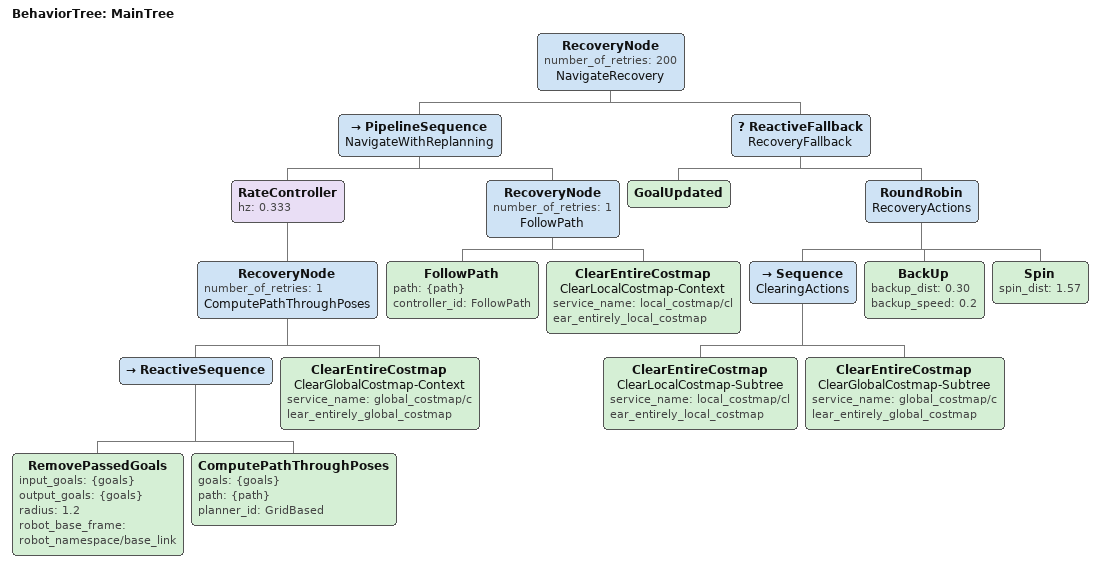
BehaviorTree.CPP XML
<root main_tree_to_execute="MainTree">
  <BehaviorTree ID="MainTree">
    <RecoveryNode number_of_retries="200" name="NavigateRecovery">
      <PipelineSequence name="NavigateWithReplanning">
        <RateController hz="0.333">
          <RecoveryNode number_of_retries="1" name="ComputePathThroughPoses">
            <ReactiveSequence>
              <RemovePassedGoals input_goals="{goals}" output_goals="{goals}" radius="1.2" robot_base_frame="robot_namespace/base_link"/>
              <ComputePathThroughPoses goals="{goals}" path="{path}" planner_id="GridBased"/>
            </ReactiveSequence>
            <ClearEntireCostmap name="ClearGlobalCostmap-Context" service_name="global_costmap/clear_entirely_global_costmap"/>
          </RecoveryNode>
        </RateController>
        <RecoveryNode number_of_retries="1" name="FollowPath">
          <FollowPath path="{path}" controller_id="FollowPath"/>
          <ClearEntireCostmap name="ClearLocalCostmap-Context" service_name="local_costmap/clear_entirely_local_costmap"/>
        </RecoveryNode>
      </PipelineSequence>
      <ReactiveFallback name="RecoveryFallback">
        <GoalUpdated/>
        <RoundRobin name="RecoveryActions">
          <Sequence name="ClearingActions">
            <ClearEntireCostmap name="ClearLocalCostmap-Subtree" service_name="local_costmap/clear_entirely_local_costmap"/>
            <ClearEntireCostmap name="ClearGlobalCostmap-Subtree" service_name="global_costmap/clear_entirely_global_costmap"/>
          </Sequence>
          <BackUp backup_dist="0.30" backup_speed="0.2"/>
          <Spin spin_dist="1.57"/>
        </RoundRobin>
      </ReactiveFallback>
    </RecoveryNode>
  </BehaviorTree>
</root>
